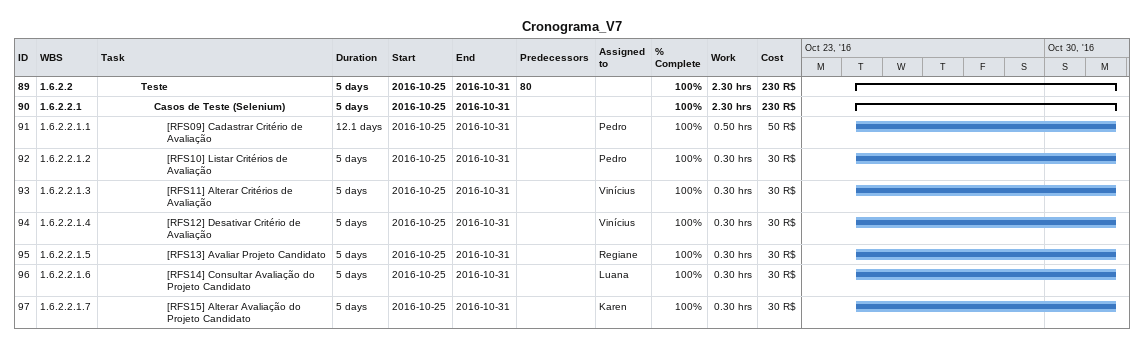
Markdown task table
Cronograma_V7

| ID | WBS | Task | Duration | Start | Finish | Predecessors | Resources | % complete | Work (h) | Cost (R$) |
|---|---|---|---|---|---|---|---|---|---|---|
| 89 | 1.6.2.2 | **Teste** | 5d | 2016-10-25 | 2016-10-31 | 80 |  | 100 | 2.30 | 230 |
| 90 | 1.6.2.2.1 | **Casos de Teste (Selenium)** | 5d | 2016-10-25 | 2016-10-31 |  |  | 100 | 2.30 | 230 |
| 91 | 1.6.2.2.1.1 | [RFS09] Cadastrar Critério de Avaliação | 12.1d | 2016-10-25 | 2016-10-31 |  | Pedro | 100 | 0.50 | 50 |
| 92 | 1.6.2.2.1.2 | [RFS10] Listar Critérios de Avaliação | 5d | 2016-10-25 | 2016-10-31 |  | Pedro | 100 | 0.30 | 30 |
| 93 | 1.6.2.2.1.3 | [RFS11] Alterar Critérios de Avaliação | 5d | 2016-10-25 | 2016-10-31 |  | Vinícius | 100 | 0.30 | 30 |
| 94 | 1.6.2.2.1.4 | [RFS12] Desativar Critério de Avaliação | 5d | 2016-10-25 | 2016-10-31 |  | Vinícius | 100 | 0.30 | 30 |
| 95 | 1.6.2.2.1.5 | [RFS13] Avaliar Projeto Candidato | 5d | 2016-10-25 | 2016-10-31 |  | Regiane | 100 | 0.30 | 30 |
| 96 | 1.6.2.2.1.6 | [RFS14] Consultar Avaliação do Projeto Candidato | 5d | 2016-10-25 | 2016-10-31 |  | Luana | 100 | 0.30 | 30 |
| 97 | 1.6.2.2.1.7 | [RFS15] Alterar Avaliação do Projeto Candidato | 5d | 2016-10-25 | 2016-10-31 |  | Karen | 100 | 0.30 | 30 |
